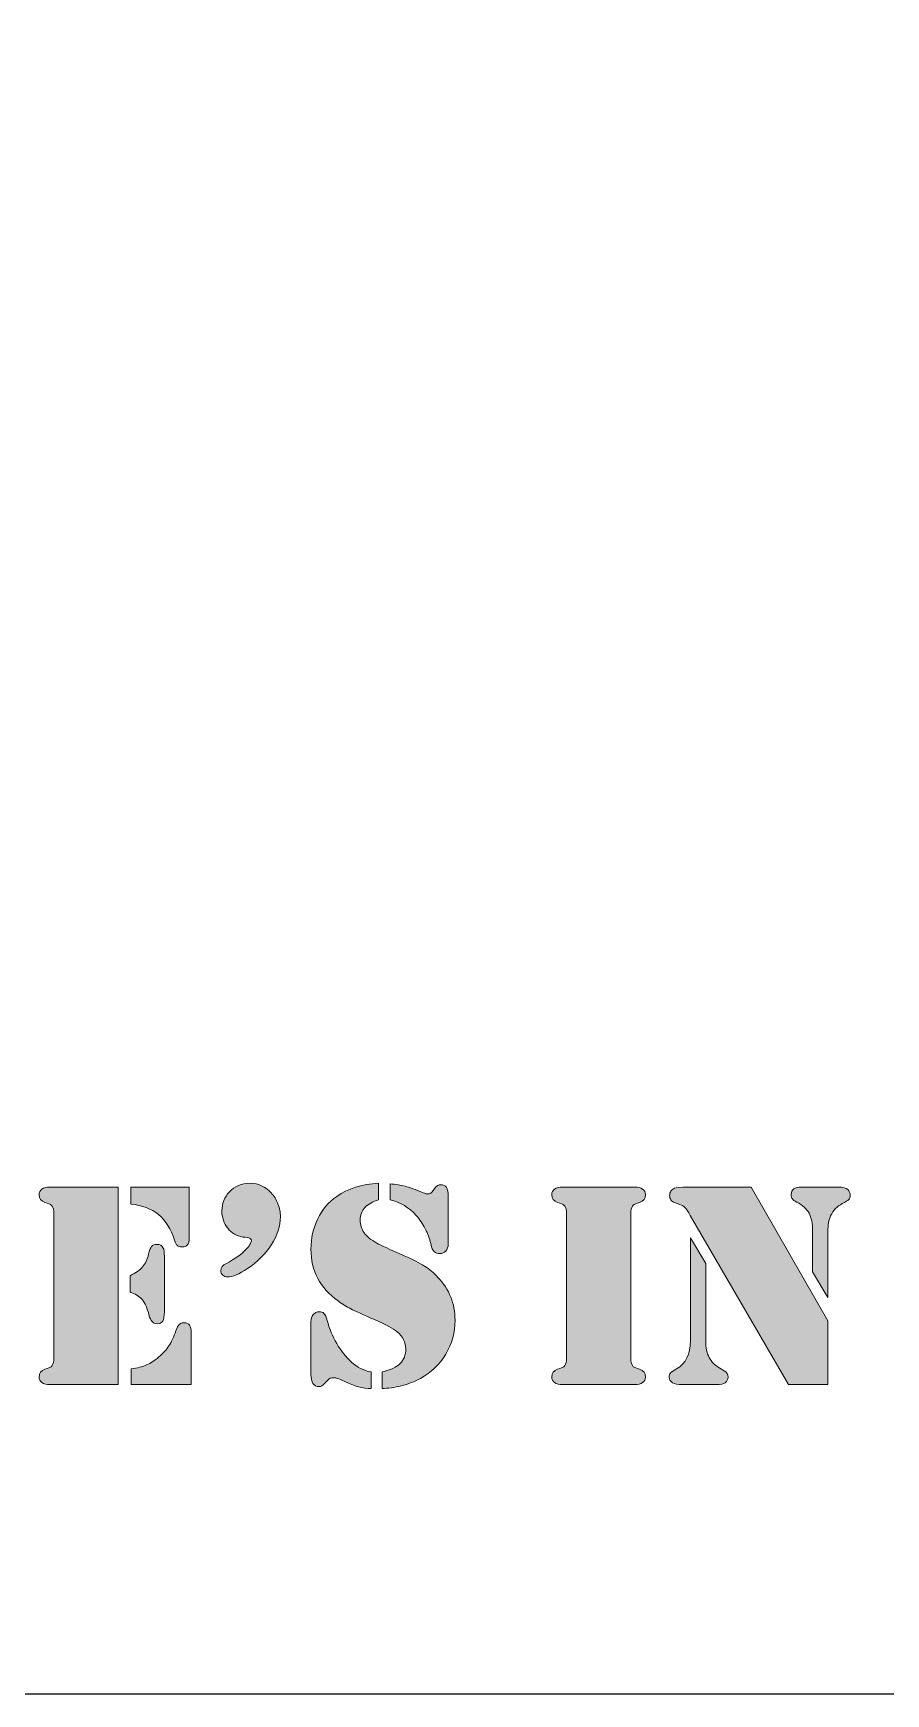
# Model space of a CAD drawing. Header units: inches. Extents: x 11 to 167, y -177 to -21.
# Drawn here: x 70.38 to 88.66, y -176.86 to -141.26 of the extents above; entities that cross this region are included whole.
import ezdxf

# ---------------------------------------------------------------- set-up
doc = ezdxf.new("R2010")
doc.units = ezdxf.units.IN
doc.header["$MEASUREMENT"] = 0
doc.layers.add('Layer 1', color=7, linetype='Continuous')
doc.layers.add('Layer 2', color=7, linetype='Continuous')

# ---------------------------------------------------------------- blocks, each defined once
blk = doc.blocks.new('block 7')
at = {"layer": 'Layer 2', "true_color": 0xffffff}
h = blk.add_hatch(color=7, dxfattribs=at)
h.dxf.hatch_style = 2
edge = h.paths.add_edge_path()
edge.add_spline(control_points=[(72.2, -165.997), (72.2, -165.997), (72.2, -170.229), (72.2, -170.229), (72.2, -170.229), (70.82, -170.229), (70.82, -170.229), (70.82, -170.229), (70.739, -170.229), (70.739, -170.229), (70.665, -170.229), (70.607, -170.216), (70.567, -170.187), (70.527, -170.16), (70.507, -170.12), (70.507, -170.068), (70.507, -169.983), (70.548, -169.928), (70.631, -169.901), (70.699, -169.878), (70.739, -169.864), (70.75, -169.859), (70.761, -169.854), (70.773, -169.842), (70.786, -169.823), (70.81, -169.79), (70.823, -169.737), (70.823, -169.665), (70.823, -169.665), (70.823, -166.561), (70.823, -166.561), (70.823, -166.489), (70.81, -166.436), (70.786, -166.403), (70.773, -166.385), (70.761, -166.373), (70.75, -166.367), (70.739, -166.363), (70.699, -166.349), (70.631, -166.326), (70.548, -166.299), (70.507, -166.243), (70.507, -166.158), (70.507, -166.107), (70.527, -166.067), (70.567, -166.039), (70.607, -166.011), (70.665, -165.997), (70.739, -165.997), (70.739, -165.997), (70.82, -165.997), (70.82, -165.997), (70.82, -165.997), (72.2, -165.997), (72.2, -165.997)], knot_values=[0, 0, 0, 0, 1, 1, 1, 2, 2, 2, 3, 3, 3, 4, 4, 4, 5, 5, 5, 6, 6, 6, 7, 7, 7, 8, 8, 8, 9, 9, 9, 10, 10, 10, 11, 11, 11, 12, 12, 12, 13, 13, 13, 14, 14, 14, 15, 15, 15, 16, 16, 16, 17, 17, 17, 18, 18, 18, 18], degree=3, periodic=1)
edge = h.paths.add_edge_path()
edge.add_spline(control_points=[(72.46, -168.254), (72.46, -168.254), (72.46, -167.895), (72.46, -167.895), (72.58, -167.837), (72.669, -167.774), (72.727, -167.706), (72.785, -167.637), (72.827, -167.546), (72.854, -167.433), (72.87, -167.354), (72.892, -167.3), (72.919, -167.27), (72.946, -167.24), (72.984, -167.225), (73.034, -167.225), (73.1, -167.225), (73.145, -167.251), (73.17, -167.302), (73.185, -167.329), (73.192, -167.39), (73.192, -167.485), (73.192, -167.485), (73.192, -168.667), (73.192, -168.667), (73.192, -168.764), (73.181, -168.831), (73.159, -168.868), (73.137, -168.905), (73.098, -168.924), (73.04, -168.924), (72.992, -168.924), (72.955, -168.91), (72.928, -168.881), (72.901, -168.852), (72.88, -168.803), (72.863, -168.735), (72.828, -168.592), (72.778, -168.483), (72.713, -168.406), (72.648, -168.33), (72.563, -168.279), (72.46, -168.254)], knot_values=[0, 0, 0, 0, 1, 1, 1, 2, 2, 2, 3, 3, 3, 4, 4, 4, 5, 5, 5, 6, 6, 6, 7, 7, 7, 8, 8, 8, 9, 9, 9, 10, 10, 10, 11, 11, 11, 12, 12, 12, 13, 13, 13, 14, 14, 14, 14], degree=3, periodic=1)
edge = h.paths.add_edge_path()
edge.add_spline(control_points=[(72.476, -165.997), (72.476, -165.997), (73.725, -165.997), (73.725, -165.997), (73.725, -165.997), (73.725, -167.095), (73.725, -167.095), (73.725, -167.159), (73.713, -167.205), (73.688, -167.234), (73.663, -167.263), (73.624, -167.278), (73.57, -167.278), (73.525, -167.278), (73.491, -167.268), (73.471, -167.25), (73.45, -167.231), (73.43, -167.193), (73.412, -167.135), (73.333, -166.895), (73.218, -166.712), (73.066, -166.586), (72.914, -166.46), (72.717, -166.385), (72.476, -166.36), (72.476, -166.36), (72.476, -165.997), (72.476, -165.997)], knot_values=[0, 0, 0, 0, 1, 1, 1, 2, 2, 2, 3, 3, 3, 4, 4, 4, 5, 5, 5, 6, 6, 6, 7, 7, 7, 8, 8, 8, 9, 9, 9, 9], degree=3, periodic=1)
edge = h.paths.add_edge_path()
edge.add_spline(control_points=[(72.479, -170.229), (72.479, -170.229), (72.479, -169.895), (72.479, -169.895), (72.613, -169.874), (72.724, -169.845), (72.812, -169.808), (72.9, -169.771), (72.988, -169.714), (73.077, -169.637), (73.166, -169.561), (73.237, -169.482), (73.289, -169.4), (73.342, -169.319), (73.392, -169.21), (73.44, -169.076), (73.463, -169.01), (73.486, -168.965), (73.511, -168.941), (73.536, -168.918), (73.57, -168.905), (73.613, -168.905), (73.671, -168.905), (73.712, -168.922), (73.734, -168.957), (73.757, -168.991), (73.768, -169.05), (73.768, -169.135), (73.768, -169.135), (73.768, -170.229), (73.768, -170.229), (73.768, -170.229), (72.479, -170.229), (72.479, -170.229)], knot_values=[0, 0, 0, 0, 1, 1, 1, 2, 2, 2, 3, 3, 3, 4, 4, 4, 5, 5, 5, 6, 6, 6, 7, 7, 7, 8, 8, 8, 9, 9, 9, 10, 10, 10, 11, 11, 11, 11], degree=3, periodic=1)
h = blk.add_hatch(color=7, dxfattribs=at)
h.dxf.hatch_style = 2
edge = h.paths.add_edge_path()
edge.add_spline(control_points=[(75.03, -165.913), (75.208, -165.913), (75.36, -165.983), (75.486, -166.121), (75.546, -166.185), (75.594, -166.263), (75.629, -166.355), (75.664, -166.447), (75.682, -166.54), (75.682, -166.633), (75.682, -166.829), (75.617, -167.028), (75.489, -167.229), (75.361, -167.431), (75.19, -167.602), (74.975, -167.743), (74.793, -167.863), (74.65, -167.923), (74.547, -167.923), (74.505, -167.923), (74.471, -167.91), (74.444, -167.884), (74.418, -167.858), (74.404, -167.825), (74.404, -167.786), (74.404, -167.724), (74.443, -167.672), (74.522, -167.631), (74.71, -167.534), (74.847, -167.438), (74.934, -167.343), (75.017, -167.254), (75.058, -167.189), (75.058, -167.147), (75.058, -167.108), (75.027, -167.084), (74.965, -167.076), (74.965, -167.076), (74.925, -167.07), (74.925, -167.07), (74.925, -167.07), (74.878, -167.067), (74.878, -167.067), (74.744, -167.046), (74.635, -166.984), (74.551, -166.879), (74.468, -166.775), (74.426, -166.648), (74.426, -166.499), (74.426, -166.427), (74.44, -166.356), (74.468, -166.285), (74.496, -166.215), (74.533, -166.154), (74.581, -166.103), (74.699, -165.976), (74.848, -165.913), (75.03, -165.913)], knot_values=[0, 0, 0, 0, 1, 1, 1, 2, 2, 2, 3, 3, 3, 4, 4, 4, 5, 5, 5, 6, 6, 6, 7, 7, 7, 8, 8, 8, 9, 9, 9, 10, 10, 10, 11, 11, 11, 12, 12, 12, 13, 13, 13, 14, 14, 14, 15, 15, 15, 16, 16, 16, 17, 17, 17, 18, 18, 18, 19, 19, 19, 19], degree=3, periodic=1)
h = blk.add_hatch(color=7, dxfattribs=at)
h.dxf.hatch_style = 2
edge = h.paths.add_edge_path()
edge.add_spline(control_points=[(77.787, -165.913), (77.787, -165.913), (77.787, -166.27), (77.787, -166.27), (77.659, -166.305), (77.561, -166.36), (77.494, -166.433), (77.427, -166.506), (77.393, -166.597), (77.393, -166.704), (77.393, -166.807), (77.421, -166.898), (77.477, -166.975), (77.533, -167.053), (77.624, -167.127), (77.75, -167.197), (77.836, -167.245), (78.033, -167.336), (78.339, -167.47), (78.525, -167.55), (78.669, -167.624), (78.771, -167.688), (78.874, -167.754), (78.97, -167.835), (79.061, -167.932), (79.305, -168.188), (79.427, -168.493), (79.427, -168.847), (79.427, -169.113), (79.361, -169.357), (79.229, -169.578), (79.096, -169.799), (78.914, -169.973), (78.683, -170.099), (78.559, -170.165), (78.423, -170.218), (78.275, -170.256), (78.127, -170.294), (77.989, -170.313), (77.861, -170.313), (77.861, -170.313), (77.861, -169.96), (77.861, -169.96), (78.041, -169.916), (78.171, -169.856), (78.25, -169.778), (78.33, -169.701), (78.37, -169.596), (78.37, -169.464), (78.37, -169.325), (78.308, -169.203), (78.184, -169.098), (78.101, -169.029), (77.944, -168.945), (77.712, -168.843), (77.458, -168.732), (77.284, -168.652), (77.19, -168.605), (77.096, -168.557), (77.005, -168.501), (76.919, -168.437), (76.53, -168.16), (76.336, -167.791), (76.336, -167.33), (76.336, -167.095), (76.384, -166.877), (76.481, -166.678), (76.579, -166.478), (76.714, -166.317), (76.888, -166.196), (77.129, -166.026), (77.429, -165.932), (77.787, -165.913)], knot_values=[0, 0, 0, 0, 1, 1, 1, 2, 2, 2, 3, 3, 3, 4, 4, 4, 5, 5, 5, 6, 6, 6, 7, 7, 7, 8, 8, 8, 9, 9, 9, 10, 10, 10, 11, 11, 11, 12, 12, 12, 13, 13, 13, 14, 14, 14, 15, 15, 15, 16, 16, 16, 17, 17, 17, 18, 18, 18, 19, 19, 19, 20, 20, 20, 21, 21, 21, 22, 22, 22, 23, 23, 23, 24, 24, 24, 24], degree=3, periodic=1)
edge = h.paths.add_edge_path()
edge.add_spline(control_points=[(77.626, -169.96), (77.626, -169.96), (77.626, -170.313), (77.626, -170.313), (77.456, -170.313), (77.269, -170.265), (77.064, -170.167), (76.988, -170.132), (76.935, -170.11), (76.906, -170.099), (76.877, -170.089), (76.849, -170.084), (76.823, -170.084), (76.781, -170.084), (76.75, -170.091), (76.73, -170.104), (76.709, -170.117), (76.676, -170.151), (76.63, -170.205), (76.593, -170.25), (76.553, -170.273), (76.509, -170.273), (76.394, -170.273), (76.336, -170.184), (76.336, -170.006), (76.336, -170.006), (76.336, -168.878), (76.336, -168.878), (76.336, -168.82), (76.352, -168.771), (76.385, -168.73), (76.418, -168.69), (76.46, -168.669), (76.509, -168.667), (76.555, -168.665), (76.591, -168.678), (76.616, -168.705), (76.642, -168.734), (76.664, -168.782), (76.683, -168.853), (76.731, -169.031), (76.799, -169.197), (76.889, -169.352), (76.979, -169.507), (77.084, -169.638), (77.204, -169.746), (77.326, -169.857), (77.466, -169.929), (77.626, -169.96)], knot_values=[0, 0, 0, 0, 1, 1, 1, 2, 2, 2, 3, 3, 3, 4, 4, 4, 5, 5, 5, 6, 6, 6, 7, 7, 7, 8, 8, 8, 9, 9, 9, 10, 10, 10, 11, 11, 11, 12, 12, 12, 13, 13, 13, 14, 14, 14, 15, 15, 15, 16, 16, 16, 16], degree=3, periodic=1)
edge = h.paths.add_edge_path()
edge.add_spline(control_points=[(78.032, -166.27), (78.032, -166.27), (78.032, -165.929), (78.032, -165.929), (78.156, -165.937), (78.263, -165.953), (78.354, -165.977), (78.445, -166.001), (78.574, -166.048), (78.742, -166.118), (78.783, -166.135), (78.817, -166.143), (78.844, -166.143), (78.883, -166.143), (78.912, -166.129), (78.931, -166.103), (78.931, -166.103), (78.999, -166.013), (78.999, -166.013), (79.032, -165.967), (79.073, -165.944), (79.12, -165.944), (79.176, -165.944), (79.217, -165.964), (79.243, -166.005), (79.268, -166.045), (79.281, -166.109), (79.281, -166.196), (79.281, -166.196), (79.281, -167.219), (79.281, -167.219), (79.281, -167.279), (79.264, -167.328), (79.23, -167.366), (79.196, -167.404), (79.152, -167.423), (79.098, -167.423), (79.057, -167.423), (79.019, -167.41), (78.984, -167.383), (78.965, -167.367), (78.95, -167.347), (78.939, -167.322), (78.927, -167.299), (78.916, -167.259), (78.906, -167.203), (78.883, -167.102), (78.844, -166.998), (78.788, -166.89), (78.732, -166.783), (78.667, -166.686), (78.593, -166.602), (78.444, -166.434), (78.257, -166.324), (78.032, -166.27)], knot_values=[0, 0, 0, 0, 1, 1, 1, 2, 2, 2, 3, 3, 3, 4, 4, 4, 5, 5, 5, 6, 6, 6, 7, 7, 7, 8, 8, 8, 9, 9, 9, 10, 10, 10, 11, 11, 11, 12, 12, 12, 13, 13, 13, 14, 14, 14, 15, 15, 15, 16, 16, 16, 17, 17, 17, 18, 18, 18, 18], degree=3, periodic=1)
h = blk.add_hatch(color=7, dxfattribs=at)
h.dxf.hatch_style = 2
edge = h.paths.add_edge_path()
edge.add_spline(control_points=[(83.197, -170.229), (83.197, -170.229), (81.814, -170.229), (81.814, -170.229), (81.814, -170.229), (81.734, -170.229), (81.734, -170.229), (81.659, -170.229), (81.602, -170.216), (81.562, -170.187), (81.521, -170.16), (81.501, -170.12), (81.501, -170.068), (81.501, -169.983), (81.543, -169.928), (81.625, -169.901), (81.694, -169.878), (81.733, -169.864), (81.745, -169.859), (81.756, -169.854), (81.768, -169.842), (81.78, -169.823), (81.805, -169.79), (81.818, -169.737), (81.818, -169.665), (81.818, -169.665), (81.818, -166.561), (81.818, -166.561), (81.818, -166.489), (81.805, -166.436), (81.78, -166.403), (81.768, -166.385), (81.756, -166.373), (81.745, -166.367), (81.733, -166.363), (81.694, -166.349), (81.625, -166.326), (81.543, -166.299), (81.501, -166.243), (81.501, -166.158), (81.501, -166.107), (81.521, -166.067), (81.562, -166.039), (81.602, -166.011), (81.659, -165.997), (81.734, -165.997), (81.734, -165.997), (81.814, -165.997), (81.814, -165.997), (81.814, -165.997), (83.197, -165.997), (83.197, -165.997), (83.197, -165.997), (83.278, -165.997), (83.278, -165.997), (83.352, -165.997), (83.41, -166.011), (83.45, -166.039), (83.49, -166.067), (83.51, -166.107), (83.51, -166.158), (83.51, -166.243), (83.469, -166.299), (83.386, -166.326), (83.318, -166.349), (83.278, -166.363), (83.267, -166.367), (83.256, -166.373), (83.244, -166.385), (83.231, -166.403), (83.207, -166.436), (83.194, -166.489), (83.194, -166.561), (83.194, -166.561), (83.194, -169.665), (83.194, -169.665), (83.194, -169.737), (83.207, -169.79), (83.231, -169.823), (83.244, -169.842), (83.256, -169.854), (83.267, -169.859), (83.278, -169.864), (83.318, -169.878), (83.386, -169.901), (83.469, -169.928), (83.51, -169.983), (83.51, -170.068), (83.51, -170.12), (83.49, -170.16), (83.45, -170.187), (83.41, -170.216), (83.352, -170.229), (83.278, -170.229), (83.278, -170.229), (83.197, -170.229), (83.197, -170.229)], knot_values=[0, 0, 0, 0, 1, 1, 1, 2, 2, 2, 3, 3, 3, 4, 4, 4, 5, 5, 5, 6, 6, 6, 7, 7, 7, 8, 8, 8, 9, 9, 9, 10, 10, 10, 11, 11, 11, 12, 12, 12, 13, 13, 13, 14, 14, 14, 15, 15, 15, 16, 16, 16, 17, 17, 17, 18, 18, 18, 19, 19, 19, 20, 20, 20, 21, 21, 21, 22, 22, 22, 23, 23, 23, 24, 24, 24, 25, 25, 25, 26, 26, 26, 27, 27, 27, 28, 28, 28, 29, 29, 29, 30, 30, 30, 31, 31, 31, 32, 32, 32, 32], degree=3, periodic=1)
h = blk.add_hatch(color=7, dxfattribs=at)
h.dxf.hatch_style = 2
edge = h.paths.add_edge_path()
edge.add_spline(control_points=[(84.475, -167.085), (84.475, -167.085), (84.803, -167.631), (84.803, -167.631), (84.803, -167.631), (84.803, -169.293), (84.803, -169.293), (84.803, -169.438), (84.828, -169.557), (84.876, -169.65), (84.925, -169.743), (85.002, -169.819), (85.107, -169.879), (85.107, -169.879), (85.2, -169.932), (85.2, -169.932), (85.254, -169.963), (85.281, -170.009), (85.281, -170.071), (85.281, -170.119), (85.261, -170.158), (85.222, -170.189), (85.189, -170.216), (85.121, -170.229), (85.017, -170.229), (85.017, -170.229), (84.301, -170.229), (84.301, -170.229), (84.113, -170.229), (84.019, -170.176), (84.019, -170.068), (84.019, -170.031), (84.029, -170.001), (84.048, -169.98), (84.068, -169.958), (84.111, -169.929), (84.177, -169.891), (84.376, -169.782), (84.475, -169.582), (84.475, -169.293), (84.475, -169.293), (84.475, -167.085), (84.475, -167.085)], knot_values=[0, 0, 0, 0, 1, 1, 1, 2, 2, 2, 3, 3, 3, 4, 4, 4, 5, 5, 5, 6, 6, 6, 7, 7, 7, 8, 8, 8, 9, 9, 9, 10, 10, 10, 11, 11, 11, 12, 12, 12, 13, 13, 13, 14, 14, 14, 14], degree=3, periodic=1)
edge = h.paths.add_edge_path()
edge.add_spline(control_points=[(85.774, -165.997), (85.774, -165.997), (87.423, -168.862), (87.423, -168.862), (87.423, -168.862), (87.423, -170.229), (87.423, -170.229), (87.423, -170.229), (86.577, -170.229), (86.577, -170.229), (86.577, -170.229), (84.472, -166.602), (84.472, -166.602), (84.426, -166.523), (84.389, -166.468), (84.36, -166.437), (84.331, -166.406), (84.294, -166.384), (84.248, -166.369), (84.248, -166.369), (84.131, -166.326), (84.131, -166.326), (84.1, -166.315), (84.075, -166.297), (84.056, -166.27), (84.038, -166.243), (84.028, -166.213), (84.028, -166.18), (84.028, -166.145), (84.038, -166.113), (84.056, -166.082), (84.075, -166.053), (84.1, -166.031), (84.131, -166.019), (84.166, -166.004), (84.261, -165.997), (84.416, -165.997), (84.416, -165.997), (85.774, -165.997), (85.774, -165.997)], knot_values=[0, 0, 0, 0, 1, 1, 1, 2, 2, 2, 3, 3, 3, 4, 4, 4, 5, 5, 5, 6, 6, 6, 7, 7, 7, 8, 8, 8, 9, 9, 9, 10, 10, 10, 11, 11, 11, 12, 12, 12, 13, 13, 13, 13], degree=3, periodic=1)
edge = h.paths.add_edge_path()
edge.add_spline(control_points=[(87.423, -168.366), (87.423, -168.366), (87.095, -167.811), (87.095, -167.811), (87.095, -167.811), (87.095, -166.952), (87.095, -166.952), (87.095, -166.778), (87.069, -166.646), (87.019, -166.553), (86.968, -166.462), (86.879, -166.383), (86.751, -166.316), (86.707, -166.296), (86.677, -166.274), (86.661, -166.25), (86.644, -166.226), (86.636, -166.196), (86.636, -166.158), (86.636, -166.103), (86.654, -166.062), (86.69, -166.036), (86.726, -166.01), (86.785, -165.997), (86.865, -165.997), (86.865, -165.997), (87.64, -165.997), (87.64, -165.997), (87.746, -165.997), (87.815, -166.014), (87.848, -166.047), (87.883, -166.08), (87.901, -166.119), (87.901, -166.165), (87.901, -166.208), (87.891, -166.241), (87.871, -166.262), (87.852, -166.284), (87.805, -166.313), (87.73, -166.351), (87.621, -166.406), (87.538, -166.492), (87.482, -166.608), (87.443, -166.693), (87.423, -166.807), (87.423, -166.952), (87.423, -166.952), (87.423, -168.366), (87.423, -168.366)], knot_values=[0, 0, 0, 0, 1, 1, 1, 2, 2, 2, 3, 3, 3, 4, 4, 4, 5, 5, 5, 6, 6, 6, 7, 7, 7, 8, 8, 8, 9, 9, 9, 10, 10, 10, 11, 11, 11, 12, 12, 12, 13, 13, 13, 14, 14, 14, 15, 15, 15, 16, 16, 16, 16], degree=3, periodic=1)
at = {"layer": 'Layer 2', "lineweight": 0}
for points, knots in [([(72.2, -165.997), (72.2, -165.997), (72.2, -170.229), (72.2, -170.229), (72.2, -170.229), (70.82, -170.229), (70.82, -170.229), (70.82, -170.229), (70.739, -170.229), (70.739, -170.229), (70.665, -170.229), (70.607, -170.216), (70.567, -170.187), (70.527, -170.16), (70.507, -170.12), (70.507, -170.068), (70.507, -169.983), (70.548, -169.928), (70.631, -169.901), (70.699, -169.878), (70.739, -169.864), (70.75, -169.859), (70.761, -169.854), (70.773, -169.842), (70.786, -169.823), (70.81, -169.79), (70.823, -169.737), (70.823, -169.665), (70.823, -169.665), (70.823, -166.561), (70.823, -166.561), (70.823, -166.489), (70.81, -166.436), (70.786, -166.403), (70.773, -166.385), (70.761, -166.373), (70.75, -166.367), (70.739, -166.363), (70.699, -166.349), (70.631, -166.326), (70.548, -166.299), (70.507, -166.243), (70.507, -166.158), (70.507, -166.107), (70.527, -166.067), (70.567, -166.039), (70.607, -166.011), (70.665, -165.997), (70.739, -165.997), (70.739, -165.997), (70.82, -165.997), (70.82, -165.997), (70.82, -165.997), (72.2, -165.997), (72.2, -165.997)], [0, 0, 0, 0, 1, 1, 1, 2, 2, 2, 3, 3, 3, 4, 4, 4, 5, 5, 5, 6, 6, 6, 7, 7, 7, 8, 8, 8, 9, 9, 9, 10, 10, 10, 11, 11, 11, 12, 12, 12, 13, 13, 13, 14, 14, 14, 15, 15, 15, 16, 16, 16, 17, 17, 17, 18, 18, 18, 18]), ([(72.476, -165.997), (72.476, -165.997), (73.725, -165.997), (73.725, -165.997), (73.725, -165.997), (73.725, -167.095), (73.725, -167.095), (73.725, -167.159), (73.713, -167.205), (73.688, -167.234), (73.663, -167.263), (73.624, -167.278), (73.57, -167.278), (73.525, -167.278), (73.491, -167.268), (73.471, -167.25), (73.45, -167.231), (73.43, -167.193), (73.412, -167.135), (73.333, -166.895), (73.218, -166.712), (73.066, -166.586), (72.914, -166.46), (72.717, -166.385), (72.476, -166.36), (72.476, -166.36), (72.476, -165.997), (72.476, -165.997)], [0, 0, 0, 0, 1, 1, 1, 2, 2, 2, 3, 3, 3, 4, 4, 4, 5, 5, 5, 6, 6, 6, 7, 7, 7, 8, 8, 8, 9, 9, 9, 9]), ([(75.03, -165.913), (75.208, -165.913), (75.36, -165.983), (75.486, -166.121), (75.546, -166.185), (75.594, -166.263), (75.629, -166.355), (75.664, -166.447), (75.682, -166.54), (75.682, -166.633), (75.682, -166.829), (75.617, -167.028), (75.489, -167.229), (75.361, -167.431), (75.19, -167.602), (74.975, -167.743), (74.793, -167.863), (74.65, -167.923), (74.547, -167.923), (74.505, -167.923), (74.471, -167.91), (74.444, -167.884), (74.418, -167.858), (74.404, -167.825), (74.404, -167.786), (74.404, -167.724), (74.443, -167.672), (74.522, -167.631), (74.71, -167.534), (74.847, -167.438), (74.934, -167.343), (75.017, -167.254), (75.058, -167.189), (75.058, -167.147), (75.058, -167.108), (75.027, -167.084), (74.965, -167.076), (74.965, -167.076), (74.925, -167.07), (74.925, -167.07), (74.925, -167.07), (74.878, -167.067), (74.878, -167.067), (74.744, -167.046), (74.635, -166.984), (74.551, -166.879), (74.468, -166.775), (74.426, -166.648), (74.426, -166.499), (74.426, -166.427), (74.44, -166.356), (74.468, -166.285), (74.496, -166.215), (74.533, -166.154), (74.581, -166.103), (74.699, -165.976), (74.848, -165.913), (75.03, -165.913)], [0, 0, 0, 0, 1, 1, 1, 2, 2, 2, 3, 3, 3, 4, 4, 4, 5, 5, 5, 6, 6, 6, 7, 7, 7, 8, 8, 8, 9, 9, 9, 10, 10, 10, 11, 11, 11, 12, 12, 12, 13, 13, 13, 14, 14, 14, 15, 15, 15, 16, 16, 16, 17, 17, 17, 18, 18, 18, 19, 19, 19, 19]), ([(77.787, -165.913), (77.787, -165.913), (77.787, -166.27), (77.787, -166.27), (77.659, -166.305), (77.561, -166.36), (77.494, -166.433), (77.427, -166.506), (77.393, -166.597), (77.393, -166.704), (77.393, -166.807), (77.421, -166.898), (77.477, -166.975), (77.533, -167.053), (77.624, -167.127), (77.75, -167.197), (77.836, -167.245), (78.033, -167.336), (78.339, -167.47), (78.525, -167.55), (78.669, -167.624), (78.771, -167.688), (78.874, -167.754), (78.97, -167.835), (79.061, -167.932), (79.305, -168.188), (79.427, -168.493), (79.427, -168.847), (79.427, -169.113), (79.361, -169.357), (79.229, -169.578), (79.096, -169.799), (78.914, -169.973), (78.683, -170.099), (78.559, -170.165), (78.423, -170.218), (78.275, -170.256), (78.127, -170.294), (77.989, -170.313), (77.861, -170.313), (77.861, -170.313), (77.861, -169.96), (77.861, -169.96), (78.041, -169.916), (78.171, -169.856), (78.25, -169.778), (78.33, -169.701), (78.37, -169.596), (78.37, -169.464), (78.37, -169.325), (78.308, -169.203), (78.184, -169.098), (78.101, -169.029), (77.944, -168.945), (77.712, -168.843), (77.458, -168.732), (77.284, -168.652), (77.19, -168.605), (77.096, -168.557), (77.005, -168.501), (76.919, -168.437), (76.53, -168.16), (76.336, -167.791), (76.336, -167.33), (76.336, -167.095), (76.384, -166.877), (76.481, -166.678), (76.579, -166.478), (76.714, -166.317), (76.888, -166.196), (77.129, -166.026), (77.429, -165.932), (77.787, -165.913)], [0, 0, 0, 0, 1, 1, 1, 2, 2, 2, 3, 3, 3, 4, 4, 4, 5, 5, 5, 6, 6, 6, 7, 7, 7, 8, 8, 8, 9, 9, 9, 10, 10, 10, 11, 11, 11, 12, 12, 12, 13, 13, 13, 14, 14, 14, 15, 15, 15, 16, 16, 16, 17, 17, 17, 18, 18, 18, 19, 19, 19, 20, 20, 20, 21, 21, 21, 22, 22, 22, 23, 23, 23, 24, 24, 24, 24]), ([(78.032, -166.27), (78.032, -166.27), (78.032, -165.929), (78.032, -165.929), (78.156, -165.937), (78.263, -165.953), (78.354, -165.977), (78.445, -166.001), (78.574, -166.048), (78.742, -166.118), (78.783, -166.135), (78.817, -166.143), (78.844, -166.143), (78.883, -166.143), (78.912, -166.129), (78.931, -166.103), (78.931, -166.103), (78.999, -166.013), (78.999, -166.013), (79.032, -165.967), (79.073, -165.944), (79.12, -165.944), (79.176, -165.944), (79.217, -165.964), (79.243, -166.005), (79.268, -166.045), (79.281, -166.109), (79.281, -166.196), (79.281, -166.196), (79.281, -167.219), (79.281, -167.219), (79.281, -167.279), (79.264, -167.328), (79.23, -167.366), (79.196, -167.404), (79.152, -167.423), (79.098, -167.423), (79.057, -167.423), (79.019, -167.41), (78.984, -167.383), (78.965, -167.367), (78.95, -167.347), (78.939, -167.322), (78.927, -167.299), (78.916, -167.259), (78.906, -167.203), (78.883, -167.102), (78.844, -166.998), (78.788, -166.89), (78.732, -166.783), (78.667, -166.686), (78.593, -166.602), (78.444, -166.434), (78.257, -166.324), (78.032, -166.27)], [0, 0, 0, 0, 1, 1, 1, 2, 2, 2, 3, 3, 3, 4, 4, 4, 5, 5, 5, 6, 6, 6, 7, 7, 7, 8, 8, 8, 9, 9, 9, 10, 10, 10, 11, 11, 11, 12, 12, 12, 13, 13, 13, 14, 14, 14, 15, 15, 15, 16, 16, 16, 17, 17, 17, 18, 18, 18, 18]), ([(83.197, -170.229), (83.197, -170.229), (81.814, -170.229), (81.814, -170.229), (81.814, -170.229), (81.734, -170.229), (81.734, -170.229), (81.659, -170.229), (81.602, -170.216), (81.562, -170.187), (81.521, -170.16), (81.501, -170.12), (81.501, -170.068), (81.501, -169.983), (81.543, -169.928), (81.625, -169.901), (81.694, -169.878), (81.733, -169.864), (81.745, -169.859), (81.756, -169.854), (81.768, -169.842), (81.78, -169.823), (81.805, -169.79), (81.818, -169.737), (81.818, -169.665), (81.818, -169.665), (81.818, -166.561), (81.818, -166.561), (81.818, -166.489), (81.805, -166.436), (81.78, -166.403), (81.768, -166.385), (81.756, -166.373), (81.745, -166.367), (81.733, -166.363), (81.694, -166.349), (81.625, -166.326), (81.543, -166.299), (81.501, -166.243), (81.501, -166.158), (81.501, -166.107), (81.521, -166.067), (81.562, -166.039), (81.602, -166.011), (81.659, -165.997), (81.734, -165.997), (81.734, -165.997), (81.814, -165.997), (81.814, -165.997), (81.814, -165.997), (83.197, -165.997), (83.197, -165.997), (83.197, -165.997), (83.278, -165.997), (83.278, -165.997), (83.352, -165.997), (83.41, -166.011), (83.45, -166.039), (83.49, -166.067), (83.51, -166.107), (83.51, -166.158), (83.51, -166.243), (83.469, -166.299), (83.386, -166.326), (83.318, -166.349), (83.278, -166.363), (83.267, -166.367), (83.256, -166.373), (83.244, -166.385), (83.231, -166.403), (83.207, -166.436), (83.194, -166.489), (83.194, -166.561), (83.194, -166.561), (83.194, -169.665), (83.194, -169.665), (83.194, -169.737), (83.207, -169.79), (83.231, -169.823), (83.244, -169.842), (83.256, -169.854), (83.267, -169.859), (83.278, -169.864), (83.318, -169.878), (83.386, -169.901), (83.469, -169.928), (83.51, -169.983), (83.51, -170.068), (83.51, -170.12), (83.49, -170.16), (83.45, -170.187), (83.41, -170.216), (83.352, -170.229), (83.278, -170.229), (83.278, -170.229), (83.197, -170.229), (83.197, -170.229)], [0, 0, 0, 0, 1, 1, 1, 2, 2, 2, 3, 3, 3, 4, 4, 4, 5, 5, 5, 6, 6, 6, 7, 7, 7, 8, 8, 8, 9, 9, 9, 10, 10, 10, 11, 11, 11, 12, 12, 12, 13, 13, 13, 14, 14, 14, 15, 15, 15, 16, 16, 16, 17, 17, 17, 18, 18, 18, 19, 19, 19, 20, 20, 20, 21, 21, 21, 22, 22, 22, 23, 23, 23, 24, 24, 24, 25, 25, 25, 26, 26, 26, 27, 27, 27, 28, 28, 28, 29, 29, 29, 30, 30, 30, 31, 31, 31, 32, 32, 32, 32]), ([(85.774, -165.997), (85.774, -165.997), (87.423, -168.862), (87.423, -168.862), (87.423, -168.862), (87.423, -170.229), (87.423, -170.229), (87.423, -170.229), (86.577, -170.229), (86.577, -170.229), (86.577, -170.229), (84.472, -166.602), (84.472, -166.602), (84.426, -166.523), (84.389, -166.468), (84.36, -166.437), (84.331, -166.406), (84.294, -166.384), (84.248, -166.369), (84.248, -166.369), (84.131, -166.326), (84.131, -166.326), (84.1, -166.315), (84.075, -166.297), (84.056, -166.27), (84.038, -166.243), (84.028, -166.213), (84.028, -166.18), (84.028, -166.145), (84.038, -166.113), (84.056, -166.082), (84.075, -166.053), (84.1, -166.031), (84.131, -166.019), (84.166, -166.004), (84.261, -165.997), (84.416, -165.997), (84.416, -165.997), (85.774, -165.997), (85.774, -165.997)], [0, 0, 0, 0, 1, 1, 1, 2, 2, 2, 3, 3, 3, 4, 4, 4, 5, 5, 5, 6, 6, 6, 7, 7, 7, 8, 8, 8, 9, 9, 9, 10, 10, 10, 11, 11, 11, 12, 12, 12, 13, 13, 13, 13]), ([(87.423, -168.366), (87.423, -168.366), (87.095, -167.811), (87.095, -167.811), (87.095, -167.811), (87.095, -166.952), (87.095, -166.952), (87.095, -166.778), (87.069, -166.646), (87.019, -166.553), (86.968, -166.462), (86.879, -166.383), (86.751, -166.316), (86.707, -166.296), (86.677, -166.274), (86.661, -166.25), (86.644, -166.226), (86.636, -166.196), (86.636, -166.158), (86.636, -166.103), (86.654, -166.062), (86.69, -166.036), (86.726, -166.01), (86.785, -165.997), (86.865, -165.997), (86.865, -165.997), (87.64, -165.997), (87.64, -165.997), (87.746, -165.997), (87.815, -166.014), (87.848, -166.047), (87.883, -166.08), (87.901, -166.119), (87.901, -166.165), (87.901, -166.208), (87.891, -166.241), (87.871, -166.262), (87.852, -166.284), (87.805, -166.313), (87.73, -166.351), (87.621, -166.406), (87.538, -166.492), (87.482, -166.608), (87.443, -166.693), (87.423, -166.807), (87.423, -166.952), (87.423, -166.952), (87.423, -168.366), (87.423, -168.366)], [0, 0, 0, 0, 1, 1, 1, 2, 2, 2, 3, 3, 3, 4, 4, 4, 5, 5, 5, 6, 6, 6, 7, 7, 7, 8, 8, 8, 9, 9, 9, 10, 10, 10, 11, 11, 11, 12, 12, 12, 13, 13, 13, 14, 14, 14, 15, 15, 15, 16, 16, 16, 16]), ([(72.46, -168.254), (72.46, -168.254), (72.46, -167.895), (72.46, -167.895), (72.58, -167.837), (72.669, -167.774), (72.727, -167.706), (72.785, -167.637), (72.827, -167.546), (72.854, -167.433), (72.87, -167.354), (72.892, -167.3), (72.919, -167.27), (72.946, -167.24), (72.984, -167.225), (73.034, -167.225), (73.1, -167.225), (73.145, -167.251), (73.17, -167.302), (73.185, -167.329), (73.192, -167.39), (73.192, -167.485), (73.192, -167.485), (73.192, -168.667), (73.192, -168.667), (73.192, -168.764), (73.181, -168.831), (73.159, -168.868), (73.137, -168.905), (73.098, -168.924), (73.04, -168.924), (72.992, -168.924), (72.955, -168.91), (72.928, -168.881), (72.901, -168.852), (72.88, -168.803), (72.863, -168.735), (72.828, -168.592), (72.778, -168.483), (72.713, -168.406), (72.648, -168.33), (72.563, -168.279), (72.46, -168.254)], [0, 0, 0, 0, 1, 1, 1, 2, 2, 2, 3, 3, 3, 4, 4, 4, 5, 5, 5, 6, 6, 6, 7, 7, 7, 8, 8, 8, 9, 9, 9, 10, 10, 10, 11, 11, 11, 12, 12, 12, 13, 13, 13, 14, 14, 14, 14]), ([(84.475, -167.085), (84.475, -167.085), (84.803, -167.631), (84.803, -167.631), (84.803, -167.631), (84.803, -169.293), (84.803, -169.293), (84.803, -169.438), (84.828, -169.557), (84.876, -169.65), (84.925, -169.743), (85.002, -169.819), (85.107, -169.879), (85.107, -169.879), (85.2, -169.932), (85.2, -169.932), (85.254, -169.963), (85.281, -170.009), (85.281, -170.071), (85.281, -170.119), (85.261, -170.158), (85.222, -170.189), (85.189, -170.216), (85.121, -170.229), (85.017, -170.229), (85.017, -170.229), (84.301, -170.229), (84.301, -170.229), (84.113, -170.229), (84.019, -170.176), (84.019, -170.068), (84.019, -170.031), (84.029, -170.001), (84.048, -169.98), (84.068, -169.958), (84.111, -169.929), (84.177, -169.891), (84.376, -169.782), (84.475, -169.582), (84.475, -169.293), (84.475, -169.293), (84.475, -167.085), (84.475, -167.085)], [0, 0, 0, 0, 1, 1, 1, 2, 2, 2, 3, 3, 3, 4, 4, 4, 5, 5, 5, 6, 6, 6, 7, 7, 7, 8, 8, 8, 9, 9, 9, 10, 10, 10, 11, 11, 11, 12, 12, 12, 13, 13, 13, 14, 14, 14, 14]), ([(77.626, -169.96), (77.626, -169.96), (77.626, -170.313), (77.626, -170.313), (77.456, -170.313), (77.269, -170.265), (77.064, -170.167), (76.988, -170.132), (76.935, -170.11), (76.906, -170.099), (76.877, -170.089), (76.849, -170.084), (76.823, -170.084), (76.781, -170.084), (76.75, -170.091), (76.73, -170.104), (76.709, -170.117), (76.676, -170.151), (76.63, -170.205), (76.593, -170.25), (76.553, -170.273), (76.509, -170.273), (76.394, -170.273), (76.336, -170.184), (76.336, -170.006), (76.336, -170.006), (76.336, -168.878), (76.336, -168.878), (76.336, -168.82), (76.352, -168.771), (76.385, -168.73), (76.418, -168.69), (76.46, -168.669), (76.509, -168.667), (76.555, -168.665), (76.591, -168.678), (76.616, -168.705), (76.642, -168.734), (76.664, -168.782), (76.683, -168.853), (76.731, -169.031), (76.799, -169.197), (76.889, -169.352), (76.979, -169.507), (77.084, -169.638), (77.204, -169.746), (77.326, -169.857), (77.466, -169.929), (77.626, -169.96)], [0, 0, 0, 0, 1, 1, 1, 2, 2, 2, 3, 3, 3, 4, 4, 4, 5, 5, 5, 6, 6, 6, 7, 7, 7, 8, 8, 8, 9, 9, 9, 10, 10, 10, 11, 11, 11, 12, 12, 12, 13, 13, 13, 14, 14, 14, 15, 15, 15, 16, 16, 16, 16]), ([(72.479, -170.229), (72.479, -170.229), (72.479, -169.895), (72.479, -169.895), (72.613, -169.874), (72.724, -169.845), (72.812, -169.808), (72.9, -169.771), (72.988, -169.714), (73.077, -169.637), (73.166, -169.561), (73.237, -169.482), (73.289, -169.4), (73.342, -169.319), (73.392, -169.21), (73.44, -169.076), (73.463, -169.01), (73.486, -168.965), (73.511, -168.941), (73.536, -168.918), (73.57, -168.905), (73.613, -168.905), (73.671, -168.905), (73.712, -168.922), (73.734, -168.957), (73.757, -168.991), (73.768, -169.05), (73.768, -169.135), (73.768, -169.135), (73.768, -170.229), (73.768, -170.229), (73.768, -170.229), (72.479, -170.229), (72.479, -170.229)], [0, 0, 0, 0, 1, 1, 1, 2, 2, 2, 3, 3, 3, 4, 4, 4, 5, 5, 5, 6, 6, 6, 7, 7, 7, 8, 8, 8, 9, 9, 9, 10, 10, 10, 11, 11, 11, 11])]:
    blk.add_open_spline(points, degree=3, knots=knots, dxfattribs=at)

msp = doc.modelspace()

# ---------------------------------------------------------------- linework, layer by layer
at = {"layer": 'Layer 1', "color": 250, "lineweight": 25, "true_color": 0x231f20}
msp.add_open_spline([(162.513, -176.859), (162.513, -176.859), (14.817, -176.859), (14.817, -176.859), (12.488, -176.859), (10.583, -174.954), (10.583, -172.626), (10.583, -172.626), (10.583, -24.93), (10.583, -24.93), (10.583, -22.601), (12.488, -20.696), (14.817, -20.696), (14.817, -20.696), (162.513, -20.696), (162.513, -20.696), (164.841, -20.696), (166.746, -22.601), (166.746, -24.93), (166.746, -24.93), (166.746, -172.626), (166.746, -172.626), (166.746, -174.954), (164.841, -176.859), (162.513, -176.859)], degree=3, knots=[0, 0, 0, 0, 1, 1, 1, 2, 2, 2, 3, 3, 3, 4, 4, 4, 5, 5, 5, 6, 6, 6, 7, 7, 7, 8, 8, 8, 8], dxfattribs=at)

# ---------------------------------------------------------------- block references
at = {"layer": 'Layer 2'}
msp.add_blockref('block 7', (0, 0), dxfattribs=at)

doc.saveas('drawing.dxf')
